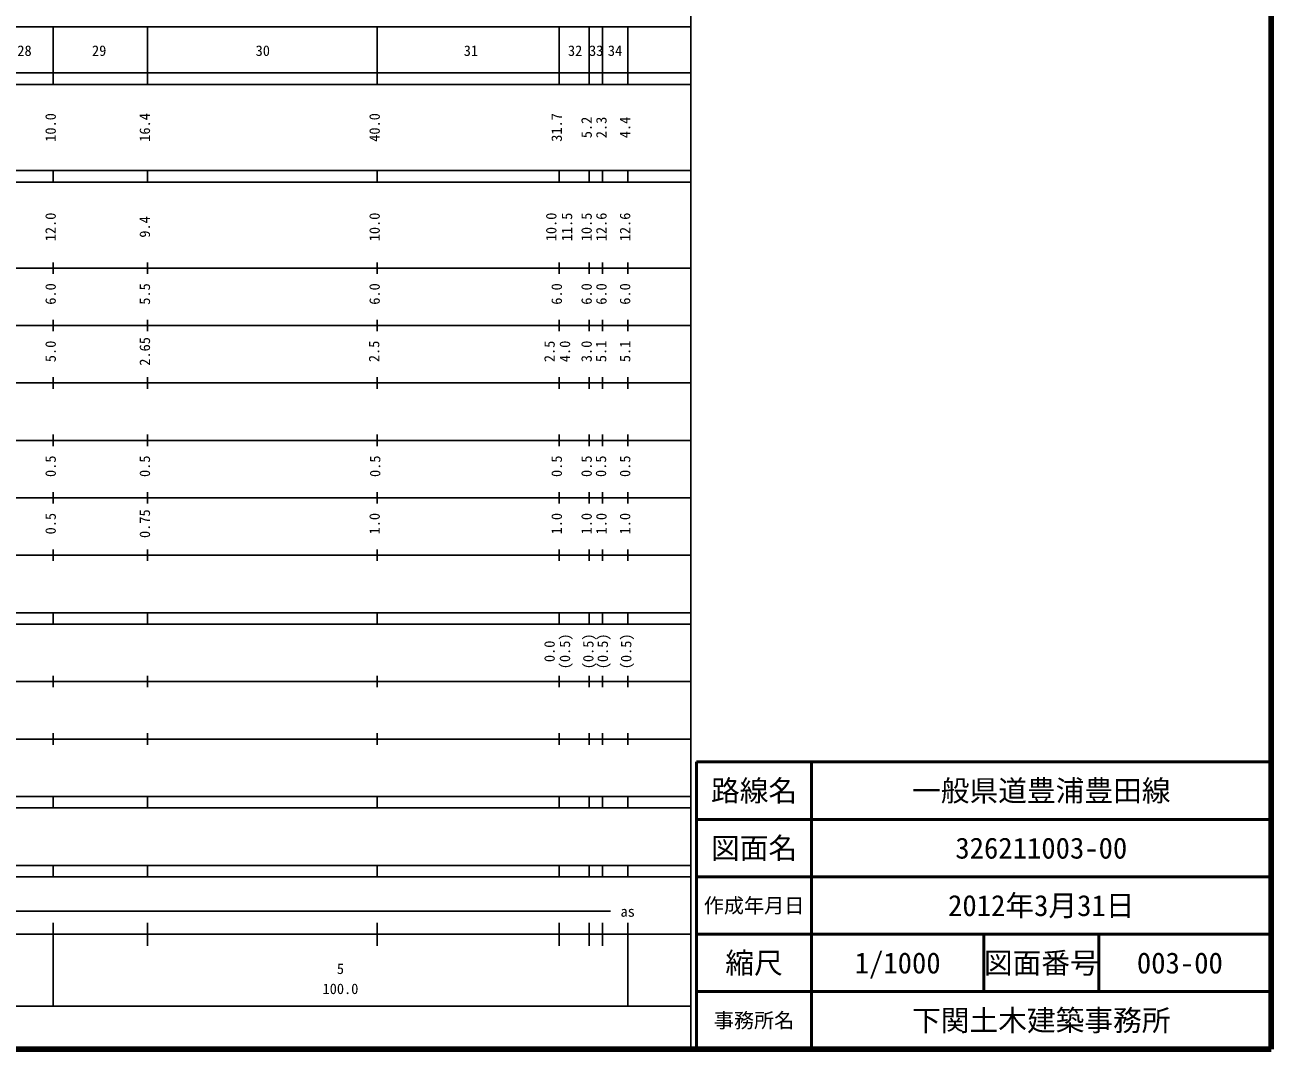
# Model space of a CAD drawing. Units: millimetres on the paper, enlarged 1000 times. Extents: x 40000 to 680000, y 20000 to 380000.
# Drawn here: x 463072 to 680000, y 20000 to 198357 of the extents above; entities that cross this region are included whole.
import ezdxf
from ezdxf.enums import TextEntityAlignment as Align

# ---------------------------------------------------------------- set-up
doc = ezdxf.new("R2010")
doc.units = ezdxf.units.MM
doc.header["$LTSCALE"] = 1000
for name, color, linetype, lineweight in [('M-TTL', 2, 'Continuous', 140), ('M-TTL-BAND', 7, 'Continuous', 25), ('M-TTL-FRAM', 2, 'Continuous', 50), ('M-TTL-LINE', 7, 'Continuous', 50)]:
    doc.layers.add(name, color=color, linetype=linetype, lineweight=lineweight)
doc.layers.add('M-TTL-TXT', color=7, linetype='Continuous')
doc.styles.add('ＭＳ ゴシック', font='')
doc.styles.get('ＭＳ ゴシック').set_extended_font_data('MS Gothic')

msp = doc.modelspace()

# ---------------------------------------------------------------- linework, layer by layer
at = {"layer": 'M-TTL'}
for p, q in [((680000, 20000), (680000, 380000)), ((40000, 20000), (680000, 20000))]:
    msp.add_line(p, q, dxfattribs=at)
at = {"layer": 'M-TTL-BAND'}
for p, q in [((579000, 20000), (579000, 370000)), ((68000, 198000), (579000, 198000)), ((468000, 188000), (468000, 198000)), ((484400, 188000), (484400, 198000)), ((524400, 188000), (524400, 198000)), ((556100, 188000), (556100, 198000)), ((561300, 188000), (561300, 198000)), ((563600, 188000), (563600, 198000)), ((568000, 188000), (568000, 198000)), ((40000, 190000), (579000, 190000)), ((40000, 188000), (579000, 188000)), ((40000, 173000), (579000, 173000)), ((468000, 171000), (468000, 173000)), ((484400, 171000), (484400, 173000)), ((524400, 171000), (524400, 173000)), ((556100, 171000), (556100, 173000)), ((561300, 171000), (561300, 173000)), ((563600, 171000), (563600, 173000)), ((568000, 171000), (568000, 173000)), ((40000, 171000), (579000, 171000)), ((468000, 155000), (468000, 157000)), ((484400, 155000), (484400, 157000)), ((524400, 155000), (524400, 157000)), ((556100, 155000), (556100, 157000)), ((561300, 155000), (561300, 157000)), ((563600, 155000), (563600, 157000)), ((568000, 155000), (568000, 157000)), ((40000, 156000), (579000, 156000)), ((46000, 146000), (579000, 146000)), ((468000, 145000), (468000, 147000)), ((484400, 145000), (484400, 147000)), ((524400, 145000), (524400, 147000)), ((556100, 145000), (556100, 147000)), ((561300, 145000), (561300, 147000)), ((563600, 145000), (563600, 147000)), ((568000, 145000), (568000, 147000)), ((468000, 135000), (468000, 137000)), ((484400, 135000), (484400, 137000)), ((524400, 135000), (524400, 137000)), ((556100, 135000), (556100, 137000)), ((561300, 135000), (561300, 137000)), ((563600, 135000), (563600, 137000)), ((568000, 135000), (568000, 137000)), ((52000, 136000), (579000, 136000)), ((46000, 126000), (579000, 126000)), ((468000, 125000), (468000, 127000)), ((484400, 125000), (484400, 127000)), ((524400, 125000), (524400, 127000)), ((556100, 125000), (556100, 127000)), ((561300, 125000), (561300, 127000)), ((563600, 125000), (563600, 127000)), ((568000, 125000), (568000, 127000)), ((52000, 116000), (579000, 116000)), ((468000, 115000), (468000, 117000)), ((484400, 115000), (484400, 117000)), ((524400, 115000), (524400, 117000)), ((556100, 115000), (556100, 117000)), ((561300, 115000), (561300, 117000)), ((563600, 115000), (563600, 117000)), ((568000, 115000), (568000, 117000)), ((468000, 105000), (468000, 107000)), ((484400, 105000), (484400, 107000)), ((524400, 105000), (524400, 107000)), ((556100, 105000), (556100, 107000)), ((561300, 105000), (561300, 107000)), ((563600, 105000), (563600, 107000)), ((568000, 105000), (568000, 107000)), ((46000, 106000), (579000, 106000)), ((40000, 96000), (579000, 96000)), ((468000, 94000), (468000, 96000)), ((484400, 94000), (484400, 96000)), ((524400, 94000), (524400, 96000)), ((556100, 94000), (556100, 96000)), ((561300, 94000), (561300, 96000)), ((563600, 94000), (563600, 96000)), ((568000, 94000), (568000, 96000)), ((40000, 94000), (579000, 94000)), ((468000, 83000), (468000, 85000)), ((484400, 83000), (484400, 85000)), ((524400, 83000), (524400, 85000)), ((556100, 83000), (556100, 85000)), ((561300, 83000), (561300, 85000)), ((563600, 83000), (563600, 85000)), ((568000, 83000), (568000, 85000)), ((49000, 84000), (579000, 84000)), ((40000, 74000), (579000, 74000)), ((468000, 73000), (468000, 75000)), ((484400, 73000), (484400, 75000)), ((524400, 73000), (524400, 75000)), ((556100, 73000), (556100, 75000)), ((561300, 73000), (561300, 75000)), ((563600, 73000), (563600, 75000)), ((568000, 73000), (568000, 75000)), ((40000, 64000), (579000, 64000)), ((468000, 62000), (468000, 64000)), ((484400, 62000), (484400, 64000)), ((524400, 62000), (524400, 64000)), ((556100, 62000), (556100, 64000)), ((561300, 62000), (561300, 64000)), ((563600, 62000), (563600, 64000)), ((568000, 62000), (568000, 64000)), ((40000, 62000), (579000, 62000)), ((40000, 52000), (579000, 52000)), ((40000, 50000), (579000, 50000)), ((468000, 50000), (468000, 52000)), ((484400, 50000), (484400, 52000)), ((524400, 50000), (524400, 52000)), ((556100, 50000), (556100, 52000)), ((561300, 50000), (561300, 52000)), ((563600, 50000), (563600, 52000)), ((568000, 50000), (568000, 52000)), ((71000, 44000), (565000, 44000)), ((468000, 27500), (468000, 42000)), ((484400, 38000), (484400, 42000)), ((524400, 38000), (524400, 42000)), ((556100, 38000), (556100, 42000)), ((561300, 38000), (561300, 42000)), ((563600, 38000), (563600, 42000)), ((568000, 27500), (568000, 42000)), ((40000, 40000), (579000, 40000)), ((68000, 27500), (579000, 27500))]:
    msp.add_line(p, q, dxfattribs=at)
at = {"layer": 'M-TTL-FRAM'}
for p, q in [((680000, 70000), (580000, 70000)), ((580000, 70000), (580000, 20000))]:
    msp.add_line(p, q, dxfattribs=at)
at = {"layer": 'M-TTL-LINE'}
for p, q in [((600000, 70000), (600000, 20000)), ((680000, 60000), (580000, 60000)), ((680000, 50000), (580000, 50000)), ((680000, 40000), (580000, 40000)), ((630000, 40000), (630000, 30000)), ((650000, 40000), (650000, 30000)), ((680000, 30000), (580000, 30000))]:
    msp.add_line(p, q, dxfattribs=at)

# ---------------------------------------------------------------- texts
at = {"layer": 'M-TTL-BAND', "style": 'ＭＳ ゴシック'}
for s, p in [('28', (463000, 192405)), ('29', (476000, 192405)), ('30', (504479, 192405)), ('31', (540708, 192405)), ('32', (558850, 192405)), ('33', (562518, 192405)), ('34', (565801, 192405)), ('as', (568000, 42500)), ('5', (518000, 32523)), ('100.0', (518000, 29033))]:
    msp.add_text(s, height=1833, dxfattribs=at).set_placement(p, align=Align.BOTTOM_CENTER)
for s, p in [('10.0', (469000, 180500)), ('16.4', (485400, 180500)), ('40.0', (525400, 180500)), ('31.7', (557100, 180500)), ('5.2', (562300, 180500)), ('4.4', (569000, 180500)), ('2.3', (564879, 180500)), ('12.0', (469000, 163174)), ('9.4', (485400, 163174)), ('10.0', (525400, 163174)), ('10.0', (556148, 163174)), ('11.5', (558889, 163174)), ('10.5', (562300, 163174)), ('12.6', (564879, 163174)), ('12.6', (569000, 163174)), ('6.0', (469000, 151500)), ('5.5', (485400, 151500)), ('6.0', (525400, 151500)), ('6.0', (557100, 151500)), ('6.0', (562300, 151500)), ('6.0', (564879, 151500)), ('6.0', (569000, 151500)), ('5.0', (469000, 141500)), ('2.65', (485400, 141500)), ('2.5', (525315, 141500)), ('2.5', (555850, 141500)), ('4.0', (558528, 141500)), ('3.0', (562300, 141500)), ('5.1', (564829, 141500)), ('5.1', (569000, 141500)), ('0.5', (469000, 121500)), ('0.5', (485400, 121500)), ('0.5', (525492, 121500)), ('0.5', (557100, 121500)), ('0.5', (562300, 121500)), ('0.5', (564800, 121500)), ('0.5', (569000, 121500)), ('0.5', (469000, 111500)), ('0.75', (485400, 111500)), ('1.0', (525400, 111500)), ('1.0', (557100, 111500)), ('1.0', (562300, 111500)), ('1.0', (564879, 111500)), ('1.0', (569000, 111500)), ('(0.5)', (558528, 89266)), ('(0.5)', (562597, 89266)), ('(0.5)', (565115, 89266)), ('(0.5)', (569191, 89266)), ('0.0', (555850, 89266))]:
    msp.add_text(s, height=1833, rotation=90, dxfattribs=at).set_placement(p, align=Align.BOTTOM_CENTER)
at = {"layer": 'M-TTL-TXT', "style": 'ＭＳ ゴシック'}
for s, height, p in [('路線名', 3666, (590000, 65000)), ('路線名', 3666, (590000, 65000)), ('一般県道豊浦豊田線', 3666, (640000, 65000)), ('図面名', 3666, (590000, 55000)), ('図面名', 3666, (590000, 55000)), ('326211003-00', 3666, (640000, 55000)), ('作成年月日', 2566, (590000, 45000)), ('作成年月日', 2566, (590000, 45000)), ('2012年3月31日', 3666, (640000, 45000)), ('縮尺', 3666, (590000, 35000)), ('縮尺', 3666, (590000, 35000)), ('1/1000', 3666, (615000, 35000)), ('図面番号', 3666, (640000, 35000)), ('図面番号', 3666, (640000, 35000)), ('003-00', 3666, (664125, 35000)), ('事務所名', 2566, (590000, 25000)), ('事務所名', 2566, (590000, 25000)), ('下関土木建築事務所', 3666, (640000, 25000))]:
    msp.add_text(s, height=height, dxfattribs=at).set_placement(p, align=Align.MIDDLE_CENTER)

doc.saveas('drawing.dxf')
